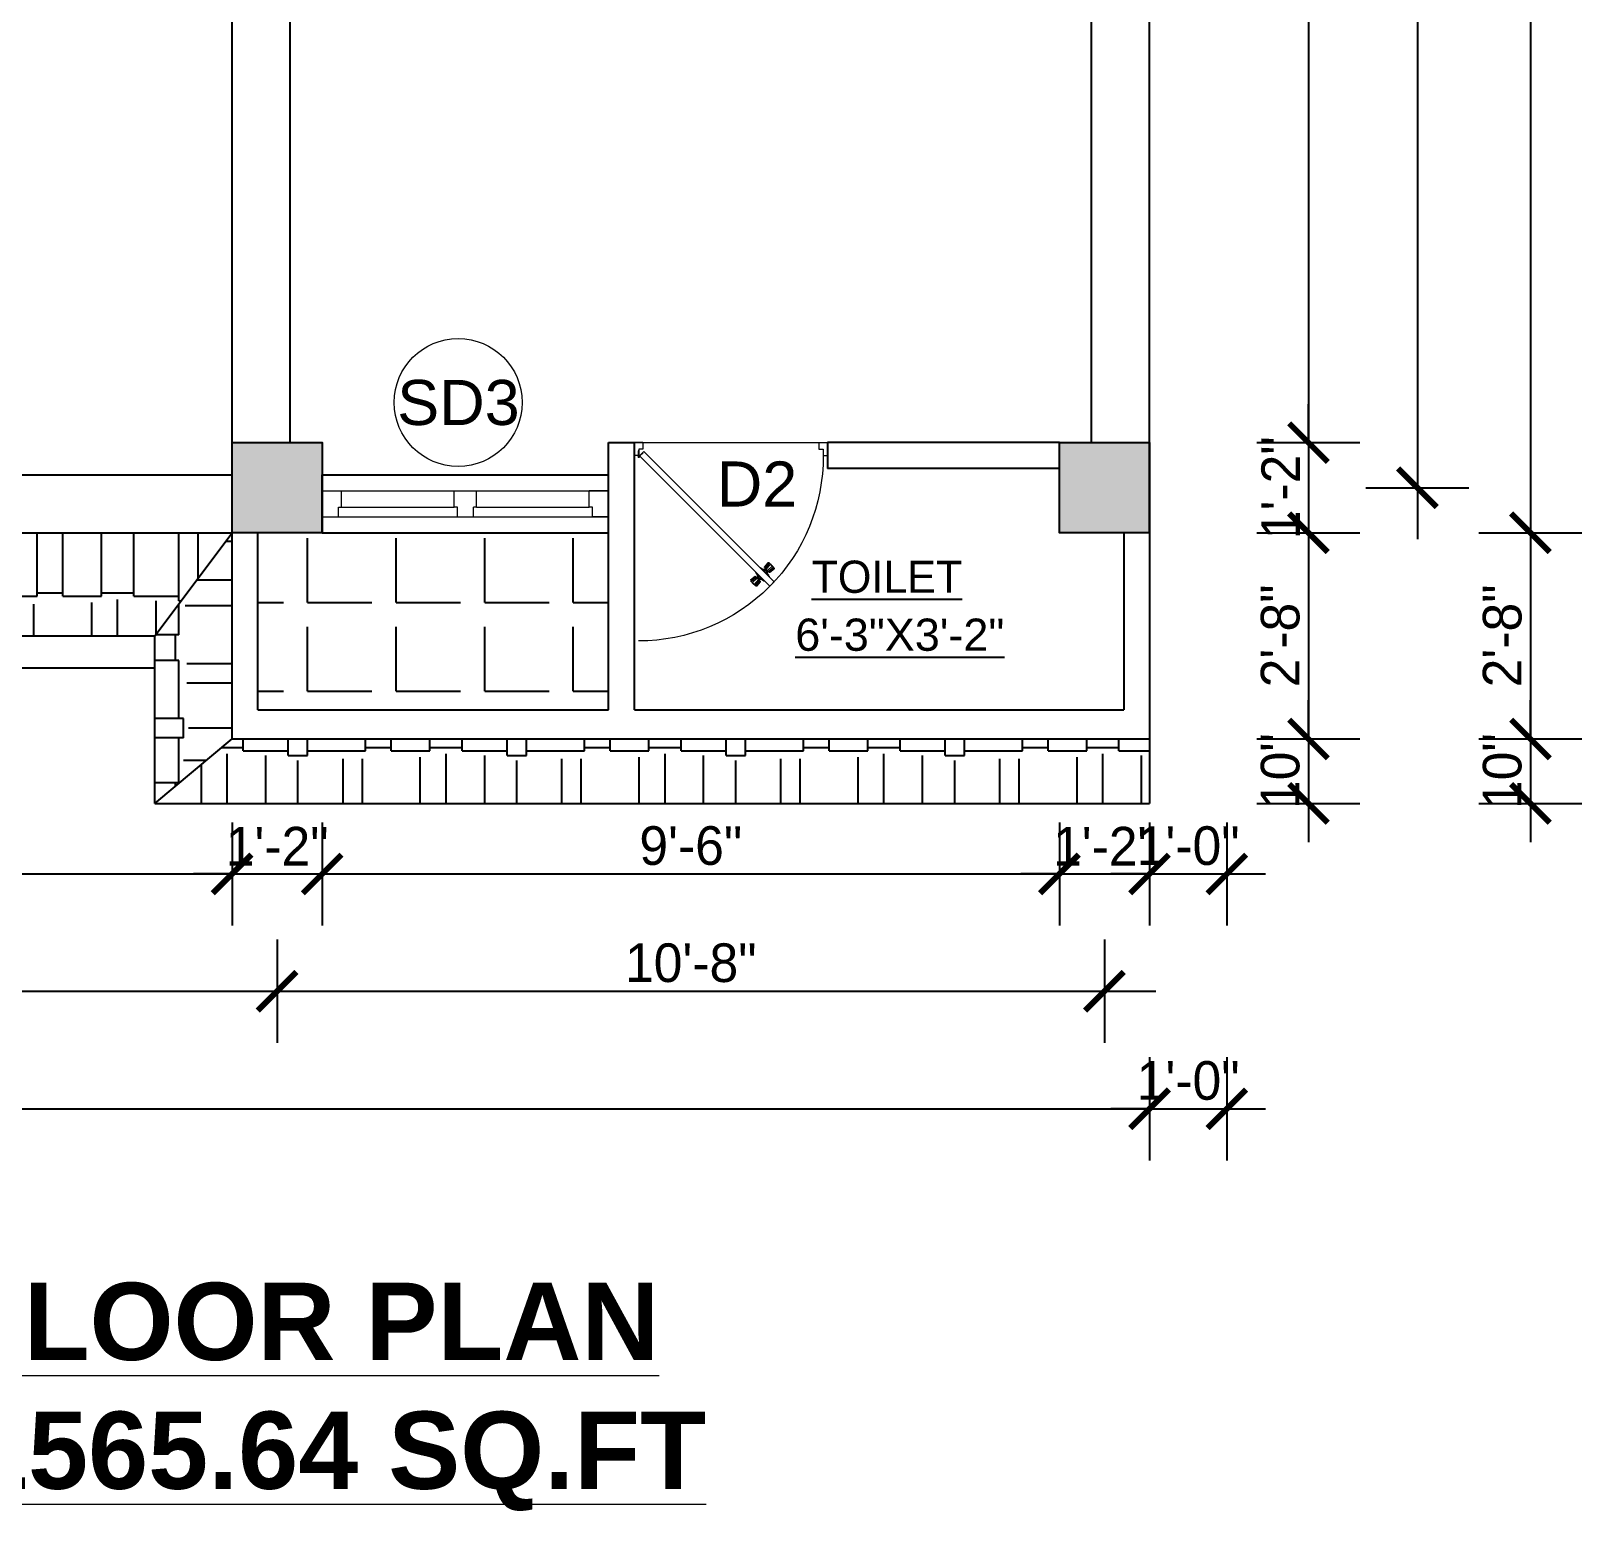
# Model space of a CAD drawing. Header units: inches. Extents: x 3672 to 10975, y -27382 to -746.
# Drawn here: x 8522.3 to 8763.1, y -24046 to -23816.2 of the extents above; entities that cross this region are included whole.
import ezdxf

# ---------------------------------------------------------------- set-up
doc = ezdxf.new("R2010")
doc.units = ezdxf.units.IN
doc.header["$LTSCALE"] = 17
doc.header["$MEASUREMENT"] = 0
for name, color, linetype, lineweight in [('25 BOT BAR', 12, 'Continuous', 25), ('DOOR & WIN', 1, 'Continuous', 25), ('OUTLINE', 1, 'Continuous', 25), ('PUERTAS', 7, 'Continuous', 9), ('TEXT', 231, 'Continuous', 20), ('WINDOW FRAME PLAN', 162, 'Continuous', 18)]:
    doc.layers.add(name, color=color, linetype=linetype, lineweight=lineweight)
doc.styles.add('ARCHITECTURE', font='stylu.ttf')
doc.styles.add('DIMTEXT', font='arial.ttf', dxfattribs={"height": 6})
doc.dimstyles.new('8 SCALE', dxfattribs={"dimscale": 0, "dimtxt": 6, "dimasz": 6, "dimexe": 8, "dimexo": 8, "dimgap": 1.25, "dimtad": 1, "dimdec": 0, "dimzin": 3, "dimdsep": 46, "dimlunit": 4, "dimtxsty": 'ARCHITECTURE', "dimblk": 'ARCHTICK', "dimcen": 8, "dimdle": 8, "dimclrd": 5, "dimclre": 5, "dimclrt": 7, "dimadec": 0, "dimazin": 0, "dimtfac": 0.75, "dimtdec": 0, "dimtix": 1, "dimtmove": 2, "dimatfit": 3, "dimldrblk": 'ARCHTICK', "dimfxl": 8, "dimfxlon": 1, "dimtolj": 1, "dimtzin": 0, "dimlwd": -1, "dimlwe": -1, "dimarcsym": 0})
pattern_1 = [(0, (-1774.765, -5039.995), (25.5, 12), [6, -5, 7, -3, 9, -4]), (0, (-1768.765, -5039.495), (25.5, 12), [5, -19, 4, -6]), (0, (-1756.765, -5040.745), (25.5, 12), [3, -31]), (90, (-1774.765, -5039.995), (-8.5, 12), [11.5, -36.5]), (90, (-1768.765, -5039.995), (-8.5, 12), [11.25, -36.75]), (90, (-1763.765, -5039.995), (-8.5, 12), [10.5, -37.5]), (90, (-1756.765, -5040.745), (-8.5, 12), [11.5, -36.5]), (90, (-1753.765, -5040.745), (-8.5, 12), [11.5, -36.5]), (90, (-1744.765, -5039.995), (-8.5, 12), [11, -37])]

# ---------------------------------------------------------------- blocks, each defined once
blk = doc.blocks.new('2ft6in')
at = {"layer": 'PUERTAS', "color": 2}
for p, q in [((0.84, 2.1), (21.02, 22.28)), ((18.33, 21.76), (18.31, 21.77)), ((21.71, 21.6), (21.02, 22.28)), ((21.71, 21.6), (1.47, 1.37)), ((21.18, 18.9), (21.2, 18.89)), ((0, 2), (0, 0)), ((0.6, 2), (0, 2)), ((1.33, 0), (0, 0)), ((0.6, 1.26), (0.6, 2.04)), ((0.67, 1.26), (0.6, 1.26)), ((0.67, 1.26), (0.67, 2.01)), ((0.67, 1), (0.67, 1.26)), ((1.33, 1), (0.67, 1)), ((1.31, 1.53), (0.79, 2.06)), ((1.36, 1.58), (0.81, 2.12)), ((1.36, 1.58), (1.31, 1.53)), ((1.47, 1.37), (1.31, 1.53)), ((1.33, 0), (1.33, 1)), ((28.67, 0), (28.67, 1)), ((28.67, 1), (29.33, 1)), ((28.67, 0), (30, 0)), ((29.33, 1), (29.33, 2)), ((29.33, 2), (30, 2)), ((30, 0), (30, 2))]:
    blk.add_line(p, q, dxfattribs=at)
at = {"layer": 'PUERTAS', "color": 1}
for p, q in [((18.06, 21.44), (18.48, 21.86)), ((18.08, 21.51), (18.45, 21.88)), ((18.82, 22.25), (18.45, 21.88)), ((18.9, 22.28), (18.48, 21.86)), ((18.84, 22.23), (18.82, 22.25)), ((19.54, 21.59), (18.99, 22.27)), ((18.74, 20.79), (18.06, 21.34)), ((18.11, 21.49), (18.08, 21.51)), ((18.83, 20.8), (19.18, 21.15)), ((18.84, 20.21), (19.1, 20.6)), ((18.85, 20.11), (18.84, 20.12)), ((18.92, 20.89), (18.93, 20.88)), ((19.02, 20.88), (19.24, 21.1)), ((19.12, 20.8), (19.03, 20.89)), ((19.1, 20.7), (19.11, 20.69)), ((19.1, 20.6), (19.1, 20.6)), ((19.11, 20.79), (19.33, 21.01)), ((19.54, 21.5), (19.18, 21.15)), ((19.45, 21.31), (19.24, 21.1)), ((19.55, 21.22), (19.33, 21.01)), ((19.45, 21.41), (19.45, 21.41)), ((19.54, 21.22), (19.45, 21.31)), ((19.53, 19.43), (19.54, 19.42)), ((19.64, 21.23), (19.64, 21.23)), ((19.64, 19.42), (20.02, 19.67)), ((19.74, 21.24), (19.73, 21.23)), ((20.12, 21.49), (19.74, 21.24)), ((20.02, 19.67), (20.03, 19.68)), ((20.12, 19.68), (20.12, 19.68)), ((20.21, 19.69), (20.43, 19.9)), ((20.22, 21.48), (20.22, 21.49)), ((20.22, 19.41), (20.57, 19.76)), ((20.22, 19.69), (20.31, 19.6)), ((20.22, 19.32), (20.76, 18.64)), ((20.31, 19.6), (20.52, 19.81)), ((20.31, 19.5), (20.31, 19.5)), ((20.65, 20.12), (20.43, 19.9)), ((20.74, 20.03), (20.52, 19.81)), ((20.93, 20.11), (20.57, 19.76)), ((20.64, 20.11), (20.73, 20.02)), ((20.66, 20.31), (20.65, 20.31)), ((20.65, 20.21), (20.65, 20.22)), ((20.91, 20.7), (20.66, 20.31)), ((20.84, 20.02), (20.83, 20.03)), ((20.91, 20.8), (20.91, 20.79)), ((21.02, 20.12), (21.7, 19.57)), ((21.7, 19.47), (21.28, 19.05)), ((21.67, 19.4), (21.31, 19.03)), ((21.65, 19.42), (21.67, 19.4)), ((20.86, 18.63), (21.28, 19.05)), ((20.91, 18.68), (20.94, 18.66)), ((20.94, 18.66), (21.31, 19.03))]:
    blk.add_line(p, q, dxfattribs=at)
at = {"layer": 'PUERTAS', "color": 8}
for p, q in [((18.44, 21.9), (18.31, 21.77)), ((19.07, 21.03), (18.34, 21.72)), ((18.44, 21.9), (18.56, 22.02)), ((18.58, 22.01), (18.56, 22.02)), ((19.3, 21.26), (18.61, 22)), ((19.42, 21.38), (18.75, 22.14)), ((19.51, 21.48), (18.88, 22.26)), ((19.55, 21.53), (18.93, 22.3)), ((18.81, 20.78), (18.04, 21.4)), ((18.86, 20.83), (18.08, 21.46)), ((18.95, 20.92), (18.2, 21.58)), ((18.91, 20.27), (19.19, 20.69)), ((19.13, 20.8), (19.03, 20.9)), ((19.15, 20.82), (19.05, 20.92)), ((19.09, 20.44), (19.25, 20.76)), ((19.19, 20.87), (19.1, 20.96)), ((19.25, 20.93), (19.16, 21.02)), ((19.28, 20.63), (19.32, 20.83)), ((19.4, 21.08), (19.31, 21.17)), ((19.47, 21.15), (19.38, 21.24)), ((19.43, 20.78), (19.4, 20.9)), ((19.51, 21.19), (19.42, 21.28)), ((19.55, 20.91), (19.43, 20.94)), ((19.53, 21.21), (19.44, 21.3)), ((19.7, 21.06), (19.51, 21.01)), ((19.89, 21.24), (19.58, 21.08)), ((20.07, 21.42), (19.64, 21.15)), ((19.69, 19.49), (20.12, 19.76)), ((19.87, 19.67), (20.18, 19.83)), ((20.06, 19.85), (20.25, 19.9)), ((20.21, 20), (20.33, 19.97)), ((20.21, 19.38), (20.83, 18.61)), ((20.23, 19.7), (20.32, 19.61)), ((20.25, 19.72), (20.34, 19.63)), ((20.25, 19.43), (20.88, 18.65)), ((20.29, 19.76), (20.38, 19.67)), ((20.33, 20.13), (20.36, 20.01)), ((20.34, 19.53), (21, 18.77)), ((20.36, 19.83), (20.45, 19.74)), ((20.48, 20.28), (20.44, 20.08)), ((20.46, 19.64), (21.14, 18.91)), ((20.5, 19.98), (20.6, 19.89)), ((20.67, 20.47), (20.51, 20.15)), ((20.85, 20.64), (20.57, 20.22)), ((20.57, 20.04), (20.66, 19.95)), ((20.61, 20.09), (20.7, 19.99)), ((20.63, 20.11), (20.72, 20.01)), ((20.69, 19.87), (21.42, 19.19)), ((20.81, 19.99), (21.56, 19.33)), ((20.9, 20.08), (21.68, 19.45)), ((20.95, 20.13), (21.72, 19.51)), ((21.32, 19.01), (21.2, 18.89)), ((21.32, 19.01), (21.44, 19.14)), ((21.43, 19.15), (21.44, 19.14)), ((0, 0), (30, 0))]:
    blk.add_line(p, q, dxfattribs=at)
at = {"layer": 'PUERTAS', "color": 2}
for radius in [0.129, 0.0627]:
    blk.add_circle((0.68, 2.14), radius, dxfattribs=at)
at = {"layer": 'PUERTAS', "color": 8}
blk.add_arc((0.68, 2.14), 28.65, 359.7285, 90.0333, dxfattribs=at)
at = {"layer": 'PUERTAS', "color": 1}
for centre, start, end in [((18.94, 22.23), 38.9236, 135), ((18.78, 20.84), 231.0764, 315), ((18.89, 20.16), 135, 225), ((18.97, 20.93), 225, 315), ((19.16, 20.74), 135, 219.7428), ((19.06, 20.65), 315, 39.7428), ((19.4, 21.36), 315, 45), ((19.49, 21.55), 315, 38.9236), ((19.59, 19.47), 225, 315), ((19.6, 21.18), 50.2572, 135), ((19.68, 21.28), 230.2572, 315), ((20.07, 19.63), 50.2572, 135), ((20.17, 21.44), 45, 135), ((20.16, 19.73), 230.2572, 315), ((20.27, 19.36), 135, 218.9236), ((20.35, 19.55), 135, 225), ((20.7, 20.26), 135, 219.7428), ((20.6, 20.17), 315, 39.7428), ((20.78, 19.98), 45, 135), ((20.87, 20.75), 315, 45), ((20.98, 20.07), 51.0764, 135), ((21.65, 19.52), 315, 51.0764), ((20.82, 18.68), 218.9236, 315)]:
    blk.add_arc(centre, 0.0667, start, end, dxfattribs=at)
blk = doc.blocks.new('*U2800')
at = {"color": 3}
blk.add_blockref('2ft6in', (0, 0), dxfattribs=at)
blk = doc.blocks.new('_ArchTick')
at = {"color": 0, "linetype": 'ByBlock', "const_width": 0.15}
blk.add_lwpolyline([(-0.5, -0.5), (0.5, 0.5)], dxfattribs=at)
blk = doc.blocks.new('*D3174')
at = {"layer": '25 BOT BAR', "color": 5, "transparency": 16777216}
for p, q in [((8399.52, -23939.11), (8399.52, -23955.11)), ((8553.52, -23939.11), (8553.52, -23955.11)), ((8391.52, -23947.11), (8561.52, -23947.11))]:
    blk.add_line(p, q, dxfattribs=at)
at = {"layer": 'Defpoints', "color": 0, "transparency": 16777216}
for p in [(8399.52, -23894.15), (8553.52, -23894.15), (8553.52, -23947.11)]:
    blk.add_point(p, dxfattribs=at)
at = {"layer": '25 BOT BAR', "color": 5, "transparency": 16777216, "xscale": 6, "yscale": 6, "zscale": 6, "rotation": 180}
blk.add_blockref('_ArchTick', (8399.52, -23947.11), dxfattribs=at)
at = {"layer": '25 BOT BAR', "color": 5, "transparency": 16777216, "xscale": 6, "yscale": 6, "zscale": 6}
blk.add_blockref('_ArchTick', (8553.52, -23947.11), dxfattribs=at)
at = {"layer": '25 BOT BAR', "color": 7, "transparency": 16777216, "insert": (8476.52, -23942.75), "char_height": 6, "attachment_point": 5, "style": 'ARCHITECTURE'}
blk.add_mtext('\\A1;12\'-10"', dxfattribs=at)
blk = doc.blocks.new('*D3175')
at = {"layer": '25 BOT BAR', "color": 5, "transparency": 16777216}
for p, q in [((8553.52, -23939.11), (8553.52, -23955.11)), ((8567.52, -23939.11), (8567.52, -23955.11)), ((8553.52, -23947.11), (8547.52, -23947.11)), ((8553.52, -23947.11), (8567.52, -23947.11)), ((8567.52, -23947.11), (8573.52, -23947.11))]:
    blk.add_line(p, q, dxfattribs=at)
at = {"layer": 'Defpoints', "color": 0, "transparency": 16777216}
for p in [(8553.52, -23894.15), (8567.52, -23894.15), (8567.52, -23947.11)]:
    blk.add_point(p, dxfattribs=at)
at = {"layer": '25 BOT BAR', "color": 5, "transparency": 16777216, "xscale": 6, "yscale": 6, "zscale": 6}
blk.add_blockref('_ArchTick', (8553.52, -23947.11), dxfattribs=at)
at = {"layer": '25 BOT BAR', "color": 5, "transparency": 16777216, "xscale": 6, "yscale": 6, "zscale": 6, "rotation": 180}
blk.add_blockref('_ArchTick', (8567.52, -23947.11), dxfattribs=at)
at = {"layer": '25 BOT BAR', "color": 7, "transparency": 16777216, "insert": (8560.52, -23942.8), "char_height": 6, "attachment_point": 5, "style": 'ARCHITECTURE'}
blk.add_mtext('\\A1;1\'-2"', dxfattribs=at)
blk = doc.blocks.new('*D3176')
at = {"layer": '25 BOT BAR', "color": 5, "transparency": 16777216}
for p, q in [((8567.52, -23939.11), (8567.52, -23955.11)), ((8681.99, -23939.11), (8681.99, -23955.11)), ((8559.52, -23947.11), (8689.99, -23947.11))]:
    blk.add_line(p, q, dxfattribs=at)
at = {"layer": 'Defpoints', "color": 0, "transparency": 16777216}
for p in [(8567.52, -23894.15), (8681.99, -23894.15), (8681.99, -23947.11)]:
    blk.add_point(p, dxfattribs=at)
at = {"layer": '25 BOT BAR', "color": 5, "transparency": 16777216, "xscale": 6, "yscale": 6, "zscale": 6, "rotation": 180}
blk.add_blockref('_ArchTick', (8567.52, -23947.11), dxfattribs=at)
at = {"layer": '25 BOT BAR', "color": 5, "transparency": 16777216, "xscale": 6, "yscale": 6, "zscale": 6}
blk.add_blockref('_ArchTick', (8681.99, -23947.11), dxfattribs=at)
at = {"layer": '25 BOT BAR', "color": 7, "transparency": 16777216, "insert": (8624.75, -23942.74), "char_height": 6, "attachment_point": 5, "style": 'ARCHITECTURE'}
blk.add_mtext('\\A1;9\'-6"', dxfattribs=at)
blk = doc.blocks.new('*D3177')
at = {"layer": '25 BOT BAR', "color": 5, "transparency": 16777216}
for p, q in [((8681.99, -23939.11), (8681.99, -23955.11)), ((8695.99, -23939.11), (8695.99, -23955.11)), ((8681.99, -23947.11), (8675.99, -23947.11)), ((8681.99, -23947.11), (8695.99, -23947.11)), ((8695.99, -23947.11), (8701.99, -23947.11))]:
    blk.add_line(p, q, dxfattribs=at)
at = {"layer": 'Defpoints', "color": 0, "transparency": 16777216}
for p in [(8681.99, -23894.15), (8695.99, -23894.15), (8695.99, -23947.11)]:
    blk.add_point(p, dxfattribs=at)
at = {"layer": '25 BOT BAR', "color": 5, "transparency": 16777216, "xscale": 6, "yscale": 6, "zscale": 6}
blk.add_blockref('_ArchTick', (8681.99, -23947.11), dxfattribs=at)
at = {"layer": '25 BOT BAR', "color": 5, "transparency": 16777216, "xscale": 6, "yscale": 6, "zscale": 6, "rotation": 180}
blk.add_blockref('_ArchTick', (8695.99, -23947.11), dxfattribs=at)
at = {"layer": '25 BOT BAR', "color": 7, "transparency": 16777216, "insert": (8688.99, -23942.8), "char_height": 6, "attachment_point": 5, "style": 'ARCHITECTURE'}
blk.add_mtext('\\A1;1\'-2"', dxfattribs=at)
blk = doc.blocks.new('*D3179')
at = {"layer": '25 BOT BAR', "color": 5, "transparency": 16777216}
for p, q in [((8392.52, -23957.31), (8392.52, -23973.31)), ((8560.52, -23957.31), (8560.52, -23973.31)), ((8384.52, -23965.31), (8568.52, -23965.31))]:
    blk.add_line(p, q, dxfattribs=at)
at = {"layer": 'Defpoints', "color": 0, "transparency": 16777216}
for p in [(8392.52, -23887.15), (8560.52, -23887.15), (8560.52, -23965.31)]:
    blk.add_point(p, dxfattribs=at)
at = {"layer": '25 BOT BAR', "color": 5, "transparency": 16777216, "xscale": 6, "yscale": 6, "zscale": 6, "rotation": 180}
blk.add_blockref('_ArchTick', (8392.52, -23965.31), dxfattribs=at)
at = {"layer": '25 BOT BAR', "color": 5, "transparency": 16777216, "xscale": 6, "yscale": 6, "zscale": 6}
blk.add_blockref('_ArchTick', (8560.52, -23965.31), dxfattribs=at)
at = {"layer": '25 BOT BAR', "color": 7, "transparency": 16777216, "insert": (8476.52, -23960.9), "char_height": 6, "attachment_point": 5, "style": 'ARCHITECTURE'}
blk.add_mtext('\\A1;14\'-0"', dxfattribs=at)
blk = doc.blocks.new('*D3180')
at = {"layer": '25 BOT BAR', "color": 5, "transparency": 16777216}
for p, q in [((8560.52, -23957.31), (8560.52, -23973.31)), ((8688.99, -23957.31), (8688.99, -23973.31)), ((8552.52, -23965.31), (8696.99, -23965.31))]:
    blk.add_line(p, q, dxfattribs=at)
at = {"layer": 'Defpoints', "color": 0, "transparency": 16777216}
for p in [(8560.52, -23887.15), (8688.99, -23887.15), (8688.99, -23965.31)]:
    blk.add_point(p, dxfattribs=at)
at = {"layer": '25 BOT BAR', "color": 5, "transparency": 16777216, "xscale": 6, "yscale": 6, "zscale": 6, "rotation": 180}
blk.add_blockref('_ArchTick', (8560.52, -23965.31), dxfattribs=at)
at = {"layer": '25 BOT BAR', "color": 5, "transparency": 16777216, "xscale": 6, "yscale": 6, "zscale": 6}
blk.add_blockref('_ArchTick', (8688.99, -23965.31), dxfattribs=at)
at = {"layer": '25 BOT BAR', "color": 7, "transparency": 16777216, "insert": (8624.75, -23960.93), "char_height": 6, "attachment_point": 5, "style": 'ARCHITECTURE'}
blk.add_mtext('\\A1;10\'-8"', dxfattribs=at)
blk = doc.blocks.new('*D3181')
at = {"layer": '25 BOT BAR', "color": 5, "transparency": 16777216}
for p, q in [((8235.52, -23975.57), (8235.52, -23991.57)), ((8695.99, -23975.57), (8695.99, -23991.57)), ((8227.52, -23983.57), (8703.99, -23983.57))]:
    blk.add_line(p, q, dxfattribs=at)
at = {"layer": 'Defpoints', "color": 0, "transparency": 16777216}
for p in [(8235.52, -23894.15), (8695.99, -23894.15), (8695.99, -23983.57)]:
    blk.add_point(p, dxfattribs=at)
at = {"layer": '25 BOT BAR', "color": 5, "transparency": 16777216, "xscale": 6, "yscale": 6, "zscale": 6, "rotation": 180}
blk.add_blockref('_ArchTick', (8235.52, -23983.57), dxfattribs=at)
at = {"layer": '25 BOT BAR', "color": 5, "transparency": 16777216, "xscale": 6, "yscale": 6, "zscale": 6}
blk.add_blockref('_ArchTick', (8695.99, -23983.57), dxfattribs=at)
at = {"layer": '25 BOT BAR', "color": 7, "transparency": 16777216, "insert": (8465.75, -23979.18), "char_height": 6, "attachment_point": 5, "style": 'ARCHITECTURE'}
blk.add_mtext('\\A1;38\'-4"', dxfattribs=at)
blk = doc.blocks.new('*D3198')
at = {"layer": '25 BOT BAR', "color": 5, "transparency": 16777216}
for p, q in [((8720.67, -23721.64), (8720.67, -23888.15)), ((8712.67, -23729.64), (8728.67, -23729.64)), ((8712.67, -23880.15), (8728.67, -23880.15))]:
    blk.add_line(p, q, dxfattribs=at)
at = {"layer": 'Defpoints', "color": 0, "transparency": 16777216}
for p in [(8695.99, -23729.64), (8695.99, -23880.15), (8720.67, -23880.15)]:
    blk.add_point(p, dxfattribs=at)
at = {"layer": '25 BOT BAR', "color": 5, "transparency": 16777216, "xscale": 6, "yscale": 6, "zscale": 6}
for p, rotation in [((8720.67, -23729.64), 90), ((8720.67, -23880.15), 270)]:
    blk.add_blockref('_ArchTick', p, dxfattribs=dict(at, rotation=rotation))
at = {"layer": '25 BOT BAR', "color": 7, "transparency": 16777216, "insert": (8716.2, -23804.9), "char_height": 6, "attachment_point": 5, "rotation": 90, "style": 'ARCHITECTURE'}
blk.add_mtext('\\A1;12\'-7"', dxfattribs=at)
blk = doc.blocks.new('*D3199')
at = {"layer": '25 BOT BAR', "color": 5, "transparency": 16777216}
for p, q in [((8720.67, -23880.15), (8720.67, -23874.15)), ((8712.67, -23880.15), (8728.67, -23880.15)), ((8720.67, -23880.15), (8720.67, -23894.15)), ((8712.67, -23894.15), (8728.67, -23894.15)), ((8720.67, -23894.15), (8720.67, -23900.15))]:
    blk.add_line(p, q, dxfattribs=at)
at = {"layer": 'Defpoints', "color": 0, "transparency": 16777216}
for p in [(8695.99, -23880.15), (8695.99, -23894.15), (8720.67, -23894.15)]:
    blk.add_point(p, dxfattribs=at)
at = {"layer": '25 BOT BAR', "color": 5, "transparency": 16777216, "xscale": 6, "yscale": 6, "zscale": 6}
for p, rotation in [((8720.67, -23880.15), 270), ((8720.67, -23894.15), 90)]:
    blk.add_blockref('_ArchTick', p, dxfattribs=dict(at, rotation=rotation))
at = {"layer": '25 BOT BAR', "color": 7, "transparency": 16777216, "insert": (8716.36, -23887.15), "char_height": 6, "attachment_point": 5, "rotation": 90, "style": 'ARCHITECTURE'}
blk.add_mtext('\\A1;1\'-2"', dxfattribs=at)
blk = doc.blocks.new('*D3200')
at = {"layer": '25 BOT BAR', "color": 5, "transparency": 16777216}
for p, q in [((8720.67, -23886.15), (8720.67, -23934.15)), ((8712.67, -23894.15), (8728.67, -23894.15)), ((8712.67, -23926.15), (8728.67, -23926.15))]:
    blk.add_line(p, q, dxfattribs=at)
at = {"layer": 'Defpoints', "color": 0, "transparency": 16777216}
for p in [(8695.99, -23894.15), (8695.99, -23926.15), (8720.67, -23926.15)]:
    blk.add_point(p, dxfattribs=at)
at = {"layer": '25 BOT BAR', "color": 5, "transparency": 16777216, "xscale": 6, "yscale": 6, "zscale": 6}
for p, rotation in [((8720.67, -23894.15), 90), ((8720.67, -23926.15), 270)]:
    blk.add_blockref('_ArchTick', p, dxfattribs=dict(at, rotation=rotation))
at = {"layer": '25 BOT BAR', "color": 7, "transparency": 16777216, "insert": (8716.31, -23910.15), "char_height": 6, "attachment_point": 5, "rotation": 90, "style": 'ARCHITECTURE'}
blk.add_mtext('\\A1;2\'-8"', dxfattribs=at)
blk = doc.blocks.new('*D3203')
at = {"layer": '25 BOT BAR', "color": 5, "transparency": 16777216}
for p, q in [((8737.59, -23714.64), (8737.59, -23895.15)), ((8729.59, -23722.64), (8745.59, -23722.64)), ((8729.59, -23887.15), (8745.59, -23887.15))]:
    blk.add_line(p, q, dxfattribs=at)
at = {"layer": 'Defpoints', "color": 0, "transparency": 16777216}
for p in [(8688.99, -23722.64), (8688.99, -23887.15), (8737.59, -23887.15)]:
    blk.add_point(p, dxfattribs=at)
at = {"layer": '25 BOT BAR', "color": 5, "transparency": 16777216, "xscale": 6, "yscale": 6, "zscale": 6}
for p, rotation in [((8737.59, -23722.64), 90), ((8737.59, -23887.15), 270)]:
    blk.add_blockref('_ArchTick', p, dxfattribs=dict(at, rotation=rotation))
at = {"layer": '25 BOT BAR', "color": 7, "transparency": 16777216, "insert": (8733.23, -23804.9), "char_height": 6, "attachment_point": 5, "rotation": 90, "style": 'ARCHITECTURE'}
blk.add_mtext('\\A1;13\'-9"', dxfattribs=at)
blk = doc.blocks.new('*D3204')
at = {"layer": '25 BOT BAR', "color": 5, "transparency": 16777216}
for p, q in [((8755.14, -23426.15), (8755.14, -23902.15)), ((8747.14, -23434.15), (8763.14, -23434.15)), ((8747.14, -23894.15), (8763.14, -23894.15))]:
    blk.add_line(p, q, dxfattribs=at)
at = {"layer": 'Defpoints', "color": 0, "transparency": 16777216}
for p in [(8695.99, -23434.15), (8695.99, -23894.15), (8755.14, -23894.15)]:
    blk.add_point(p, dxfattribs=at)
at = {"layer": '25 BOT BAR', "color": 5, "transparency": 16777216, "xscale": 6, "yscale": 6, "zscale": 6}
for p, rotation in [((8755.14, -23434.15), 90), ((8755.14, -23894.15), 270)]:
    blk.add_blockref('_ArchTick', p, dxfattribs=dict(at, rotation=rotation))
at = {"layer": '25 BOT BAR', "color": 7, "transparency": 16777216, "insert": (8750.76, -23664.15), "char_height": 6, "attachment_point": 5, "rotation": 90, "style": 'ARCHITECTURE'}
blk.add_mtext('\\A1;38\'-4"', dxfattribs=at)
blk = doc.blocks.new('*D3205')
at = {"layer": '25 BOT BAR', "color": 5, "transparency": 16777216}
for p, q in [((8755.14, -23886.15), (8755.14, -23934.15)), ((8747.14, -23894.15), (8763.14, -23894.15)), ((8747.14, -23926.15), (8763.14, -23926.15))]:
    blk.add_line(p, q, dxfattribs=at)
at = {"layer": 'Defpoints', "color": 0, "transparency": 16777216}
for p in [(8695.99, -23894.15), (8695.99, -23926.15), (8755.14, -23926.15)]:
    blk.add_point(p, dxfattribs=at)
at = {"layer": '25 BOT BAR', "color": 5, "transparency": 16777216, "xscale": 6, "yscale": 6, "zscale": 6}
for p, rotation in [((8755.14, -23894.15), 90), ((8755.14, -23926.15), 270)]:
    blk.add_blockref('_ArchTick', p, dxfattribs=dict(at, rotation=rotation))
at = {"layer": '25 BOT BAR', "color": 7, "transparency": 16777216, "insert": (8750.79, -23910.15), "char_height": 6, "attachment_point": 5, "rotation": 90, "style": 'ARCHITECTURE'}
blk.add_mtext('\\A1;2\'-8"', dxfattribs=at)
blk = doc.blocks.new('*D3210')
at = {"layer": '25 BOT BAR', "color": 5, "transparency": 16777216}
for p, q in [((8720.67, -23926.15), (8720.67, -23920.15)), ((8712.67, -23926.15), (8728.67, -23926.15)), ((8720.67, -23926.15), (8720.67, -23936.15)), ((8712.67, -23936.15), (8728.67, -23936.15)), ((8720.67, -23936.15), (8720.67, -23942.15))]:
    blk.add_line(p, q, dxfattribs=at)
at = {"layer": 'Defpoints', "color": 0, "transparency": 16777216}
for p in [(8695.99, -23926.15), (8695.99, -23936.15), (8720.67, -23936.15)]:
    blk.add_point(p, dxfattribs=at)
at = {"layer": '25 BOT BAR', "color": 5, "transparency": 16777216, "xscale": 6, "yscale": 6, "zscale": 6}
for p, rotation in [((8720.67, -23926.15), 270), ((8720.67, -23936.15), 90)]:
    blk.add_blockref('_ArchTick', p, dxfattribs=dict(at, rotation=rotation))
at = {"layer": '25 BOT BAR', "color": 7, "transparency": 16777216, "insert": (8716.31, -23931.15), "char_height": 6, "attachment_point": 5, "rotation": 90, "style": 'ARCHITECTURE'}
blk.add_mtext('\\A1;10"', dxfattribs=at)
blk = doc.blocks.new('*D3211')
at = {"layer": '25 BOT BAR', "color": 5, "transparency": 16777216}
for p, q in [((8755.14, -23926.15), (8755.14, -23920.15)), ((8747.14, -23926.15), (8763.14, -23926.15)), ((8755.14, -23926.15), (8755.14, -23936.15)), ((8747.14, -23936.15), (8763.14, -23936.15)), ((8755.14, -23936.15), (8755.14, -23942.15))]:
    blk.add_line(p, q, dxfattribs=at)
at = {"layer": 'Defpoints', "color": 0, "transparency": 16777216}
for p in [(8695.99, -23926.15), (8695.99, -23936.15), (8755.14, -23936.15)]:
    blk.add_point(p, dxfattribs=at)
at = {"layer": '25 BOT BAR', "color": 5, "transparency": 16777216, "xscale": 6, "yscale": 6, "zscale": 6}
for p, rotation in [((8755.14, -23926.15), 270), ((8755.14, -23936.15), 90)]:
    blk.add_blockref('_ArchTick', p, dxfattribs=dict(at, rotation=rotation))
at = {"layer": '25 BOT BAR', "color": 7, "transparency": 16777216, "insert": (8750.79, -23931.15), "char_height": 6, "attachment_point": 5, "rotation": 90, "style": 'ARCHITECTURE'}
blk.add_mtext('\\A1;10"', dxfattribs=at)
blk = doc.blocks.new('*D3212')
at = {"layer": '25 BOT BAR', "color": 5, "transparency": 16777216}
for p, q in [((8695.99, -23939.11), (8695.99, -23955.11)), ((8707.99, -23939.11), (8707.99, -23955.11)), ((8695.99, -23947.11), (8689.99, -23947.11)), ((8695.99, -23947.11), (8707.99, -23947.11)), ((8707.99, -23947.11), (8713.99, -23947.11))]:
    blk.add_line(p, q, dxfattribs=at)
at = {"layer": 'Defpoints', "color": 0, "transparency": 16777216}
for p in [(8707.99, -23811.64), (8695.99, -23894.15), (8707.99, -23947.11)]:
    blk.add_point(p, dxfattribs=at)
at = {"layer": '25 BOT BAR', "color": 5, "transparency": 16777216, "xscale": 6, "yscale": 6, "zscale": 6}
blk.add_blockref('_ArchTick', (8695.99, -23947.11), dxfattribs=at)
at = {"layer": '25 BOT BAR', "color": 5, "transparency": 16777216, "xscale": 6, "yscale": 6, "zscale": 6, "rotation": 180}
blk.add_blockref('_ArchTick', (8707.99, -23947.11), dxfattribs=at)
at = {"layer": '25 BOT BAR', "color": 7, "transparency": 16777216, "insert": (8701.99, -23942.75), "char_height": 6, "attachment_point": 5, "style": 'ARCHITECTURE'}
blk.add_mtext('\\A1;1\'-0"', dxfattribs=at)
blk = doc.blocks.new('*D3213')
at = {"layer": '25 BOT BAR', "color": 5, "transparency": 16777216}
for p, q in [((8695.99, -23975.57), (8695.99, -23991.57)), ((8707.99, -23975.57), (8707.99, -23991.57)), ((8695.99, -23983.57), (8689.99, -23983.57)), ((8695.99, -23983.57), (8707.99, -23983.57)), ((8707.99, -23983.57), (8713.99, -23983.57))]:
    blk.add_line(p, q, dxfattribs=at)
at = {"layer": 'Defpoints', "color": 0, "transparency": 16777216}
for p in [(8707.99, -23811.64), (8695.99, -23894.15), (8707.99, -23983.57)]:
    blk.add_point(p, dxfattribs=at)
at = {"layer": '25 BOT BAR', "color": 5, "transparency": 16777216, "xscale": 6, "yscale": 6, "zscale": 6}
blk.add_blockref('_ArchTick', (8695.99, -23983.57), dxfattribs=at)
at = {"layer": '25 BOT BAR', "color": 5, "transparency": 16777216, "xscale": 6, "yscale": 6, "zscale": 6, "rotation": 180}
blk.add_blockref('_ArchTick', (8707.99, -23983.57), dxfattribs=at)
at = {"layer": '25 BOT BAR', "color": 7, "transparency": 16777216, "insert": (8701.99, -23979.21), "char_height": 6, "attachment_point": 5, "style": 'ARCHITECTURE'}
blk.add_mtext('\\A1;1\'-0"', dxfattribs=at)
blk = doc.blocks.new('*D3215')
at = {"layer": '25 BOT BAR', "color": 5, "transparency": 16777216}
for p, q in [((8180.21, -23902.15), (8180.21, -23944.15)), ((8188.21, -23910.15), (8172.21, -23910.15)), ((8188.21, -23936.15), (8172.21, -23936.15))]:
    blk.add_line(p, q, dxfattribs=at)
at = {"layer": 'Defpoints', "color": 0, "transparency": 16777216}
for p in [(8219.52, -23910.15), (8180.21, -23936.15), (8541.52, -23936.15)]:
    blk.add_point(p, dxfattribs=at)
at = {"layer": '25 BOT BAR', "color": 5, "transparency": 16777216, "xscale": 6, "yscale": 6, "zscale": 6}
for p, rotation in [((8180.21, -23910.15), 90), ((8180.21, -23936.15), 270)]:
    blk.add_blockref('_ArchTick', p, dxfattribs=dict(at, rotation=rotation))
at = {"layer": '25 BOT BAR', "color": 7, "transparency": 16777216, "insert": (8175.9, -23923.15), "char_height": 6, "attachment_point": 5, "rotation": 90, "style": 'ARCHITECTURE'}
blk.add_mtext('\\A1;2\'-2"', dxfattribs=at)
blk = doc.blocks.new('*D3216')
at = {"layer": '25 BOT BAR', "color": 5, "transparency": 16777216}
for p, q in [((8144.58, -23886.15), (8144.58, -23944.15)), ((8152.58, -23894.15), (8136.58, -23894.15)), ((8152.58, -23936.15), (8136.58, -23936.15))]:
    blk.add_line(p, q, dxfattribs=at)
at = {"layer": 'Defpoints', "color": 0, "transparency": 16777216}
for p in [(8235.52, -23894.15), (8144.58, -23936.15), (8541.52, -23936.15)]:
    blk.add_point(p, dxfattribs=at)
at = {"layer": '25 BOT BAR', "color": 5, "transparency": 16777216, "xscale": 6, "yscale": 6, "zscale": 6}
for p, rotation in [((8144.58, -23894.15), 90), ((8144.58, -23936.15), 270)]:
    blk.add_blockref('_ArchTick', p, dxfattribs=dict(at, rotation=rotation))
at = {"layer": '25 BOT BAR', "color": 7, "transparency": 16777216, "insert": (8140.22, -23915.15), "char_height": 6, "attachment_point": 5, "rotation": 90, "style": 'ARCHITECTURE'}
blk.add_mtext('\\A1;3\'-6"', dxfattribs=at)

msp = doc.modelspace()

# ---------------------------------------------------------------- hatches: boundary and pattern name
at = {"layer": 'DOOR & WIN'}
h = msp.add_hatch(color=256, dxfattribs=at)
h.dxf.hatch_style = 1
h.paths.add_polyline_path([(8567.52, -23880.15), (8553.52, -23880.15), (8553.52, -23894.15), (8567.52, -23894.15)])
h = msp.add_hatch(color=256, dxfattribs=at)
h.dxf.hatch_style = 1
h.paths.add_polyline_path([(8695.99, -23880.15), (8681.99, -23880.15), (8681.99, -23894.15), (8695.99, -23894.15)])
at = {"layer": 'OUTLINE'}
h = msp.add_hatch(dxfattribs=at)
h.set_pattern_fill('AR-RSHKE', color=8)
h.set_pattern_definition(pattern_1)
h.paths.add_polyline_path([(8541.52, -23910.15), (8553.52, -23894.15), (8399.52, -23894.15), (8385.52, -23894.15), (8371.08, -23894.15), (8371.08, -23910.15)])
h = msp.add_hatch(dxfattribs=at)
h.set_pattern_fill('AR-RSHKE', color=8, angle=90)
h.set_pattern_definition([(90, (-1774.765, -5039.995), (-12, 25.5), [6, -5, 7, -3, 9, -4]), (90, (-1775.265, -5033.995), (-12, 25.5), [5, -19, 4, -6]), (90, (-1774.015, -5021.995), (-12, 25.5), [3, -31]), (180, (-1774.765, -5039.995), (-12, -8.5), [11.5, -36.5]), (180, (-1774.765, -5033.995), (-12, -8.5), [11.25, -36.75]), (180, (-1774.765, -5028.995), (-12, -8.5), [10.5, -37.5]), (180, (-1774.015, -5021.995), (-12, -8.5), [11.5, -36.5]), (180, (-1774.015, -5018.995), (-12, -8.5), [11.5, -36.5]), (180, (-1774.765, -5009.995), (-12, -8.5), [11, -37])])
h.paths.add_polyline_path([(8541.52, -23936.15), (8553.52, -23926.15), (8553.52, -23894.15), (8541.52, -23910.15)])
h = msp.add_hatch(dxfattribs=at)
h.set_pattern_fill('ANGLE', color=8, scale=50)
h.set_pattern_definition([(0, (-1774.765, -5039.995), (0, 13.75), [10, -3.75]), (90, (-1774.765, -5039.995), (-13.75, 8e-16), [10, -3.75])])
h.paths.add_polyline_path([(8567.52, -23894.15), (8557.52, -23894.15), (8557.52, -23921.65), (8611.99, -23921.65), (8611.99, -23894.15)])
h = msp.add_hatch(dxfattribs=at)
h.set_pattern_fill('AR-RSHKE', color=8)
h.set_pattern_definition(pattern_1)
h.paths.add_polyline_path([(8695.99, -23936.15), (8695.99, -23926.15), (8553.52, -23926.15), (8541.52, -23936.15)])

# ---------------------------------------------------------------- linework, layer by layer
at = {"layer": '25 BOT BAR'}
for p, q in [((8611.99, -23885.15), (8611.99, -23880.15)), ((8611.99, -23880.15), (8615.99, -23880.15)), ((8615.99, -23921.65), (8615.99, -23880.15)), ((8681.99, -23880.15), (8645.99, -23880.15)), ((8645.99, -23880.15), (8645.99, -23884.15)), ((8681.99, -23884.15), (8645.99, -23884.15)), ((8567.52, -23885.15), (8611.99, -23885.15)), ((8567.52, -23894.15), (8567.52, -23885.15)), ((8611.99, -23894.15), (8611.99, -23885.15)), ((8541.52, -23910.15), (8553.52, -23894.15)), ((8553.52, -23926.15), (8553.52, -23894.15)), ((8557.52, -23921.65), (8557.52, -23894.15)), ((8567.52, -23894.15), (8611.99, -23894.15)), ((8611.99, -23921.65), (8611.99, -23894.15)), ((8691.99, -23894.15), (8691.99, -23921.65)), ((8695.99, -23894.15), (8695.99, -23936.15)), ((8541.52, -23936.15), (8541.52, -23910.15)), ((8541.52, -23915.15), (8494.99, -23915.15)), ((8541.52, -23936.15), (8553.52, -23926.15))]:
    msp.add_line(p, q, dxfattribs=at)
at = {"layer": 'DOOR & WIN'}
for p, q in [((8695.99, -23894.15), (8695.99, -23601.15)), ((8686.99, -23880.15), (8686.99, -23729.64)), ((8562.52, -23880.15), (8562.52, -23765.64)), ((8553.52, -23880.15), (8553.52, -23771.64)), ((8434.52, -23885.15), (8553.52, -23885.15)), ((8399.52, -23894.15), (8553.52, -23894.15)), ((8219.52, -23910.15), (8541.52, -23910.15)), ((8557.52, -23921.65), (8611.99, -23921.65)), ((8615.99, -23921.65), (8691.99, -23921.65)), ((8553.52, -23926.15), (8695.99, -23926.15)), ((8541.52, -23936.15), (8695.99, -23936.15))]:
    msp.add_line(p, q, dxfattribs=at)
at = {"layer": 'OUTLINE'}
for points in [[(8553.52, -23880.15), (8567.52, -23880.15), (8567.52, -23894.15), (8553.52, -23894.15)], [(8681.99, -23880.15), (8695.99, -23880.15), (8695.99, -23894.15), (8681.99, -23894.15)]]:
    msp.add_lwpolyline(points, close=True, dxfattribs=at)
at = {"layer": 'TEXT'}
msp.add_circle((8588.63, -23873.91), 9.93, dxfattribs=at)
at = {"layer": 'WINDOW FRAME PLAN'}
for p, q in [((8567.52, -23887.65), (8611.99, -23887.65)), ((8567.52, -23887.65), (8567.52, -23891.65)), ((8567.52, -23887.65), (8570.52, -23887.65)), ((8570.52, -23890.15), (8570.52, -23887.65)), ((8588.02, -23890.15), (8588.02, -23887.65)), ((8588.02, -23887.65), (8591.49, -23887.65)), ((8591.49, -23890.15), (8591.49, -23887.65)), ((8611.99, -23887.65), (8608.99, -23887.65)), ((8608.99, -23890.15), (8608.99, -23887.65)), ((8611.99, -23887.65), (8611.99, -23891.65)), ((8567.52, -23891.65), (8611.99, -23891.65)), ((8567.52, -23891.65), (8570.02, -23891.65)), ((8570.02, -23891.65), (8570.02, -23890.15)), ((8570.02, -23890.15), (8570.52, -23890.15)), ((8570.52, -23890.15), (8588.02, -23890.15)), ((8588.52, -23890.15), (8588.02, -23890.15)), ((8588.52, -23891.65), (8588.52, -23890.15)), ((8590.99, -23891.65), (8590.99, -23890.15)), ((8591.49, -23890.15), (8590.99, -23890.15)), ((8591.49, -23890.15), (8608.99, -23890.15)), ((8609.49, -23890.15), (8608.99, -23890.15)), ((8609.49, -23891.65), (8609.49, -23890.15)), ((8611.99, -23891.65), (8609.49, -23891.65))]:
    msp.add_line(p, q, dxfattribs=at)

# ---------------------------------------------------------------- block references
at = {"layer": 'DOOR & WIN', "xscale": -1, "rotation": 180}
msp.add_blockref('*U2800', (8615.99, -23880.15), dxfattribs=at)

# ---------------------------------------------------------------- texts
at = {"layer": 'DOOR & WIN', "char_height": 5, "attachment_point": 5}
for s, insert in [('{\\L\\C7;TOILET}', (8655.21, -23901)), ('{\\fArial TUR|b0|i0|c0|p34;\\L\\C7;6\'-3"X3\'-2"}', (8657.21, -23910))]:
    msp.add_mtext(s, dxfattribs=dict(at, insert=insert))
at = {"layer": 'TEXT', "style": 'DIMTEXT'}
msp.add_text('SD3', height=7, rotation=360, dxfattribs=at).set_placement((8579.16, -23877.41))
msp.add_text('D2', height=7, dxfattribs=at).set_placement((8628.79, -23890.07))
at = {"layer": 'TEXT', "insert": (8538.85, -24010.57), "char_height": 12, "width": 396.2985, "attachment_point": 2}
msp.add_mtext('{\\fArial|b1|i0|c0|p34;\\LFIRST FLOOR PLAN \\PAREA= 1565.64 SQ.FT}', dxfattribs=at)

# ---------------------------------------------------------------- dimensions: what is measured, and where the dimension line sits
at = {"layer": '25 BOT BAR'}
for base, p1, p2, picture, middle in [((8755.14, -23894.15), (8695.99, -23434.15), (8695.99, -23894.15), '*D3204', (8750.76, -23664.15)), ((8737.59, -23887.15), (8688.99, -23722.64), (8688.99, -23887.15), '*D3203', (8733.23, -23804.9)), ((8720.67, -23880.15), (8695.99, -23729.64), (8695.99, -23880.15), '*D3198', (8716.2, -23804.9)), ((8720.67, -23894.15), (8695.99, -23880.15), (8695.99, -23894.15), '*D3199', (8716.36, -23887.15)), ((8144.58, -23936.15), (8235.52, -23894.15), (8541.52, -23936.15), '*D3216', (8140.22, -23915.15)), ((8720.67, -23926.15), (8695.99, -23894.15), (8695.99, -23926.15), '*D3200', (8716.31, -23910.15)), ((8755.14, -23926.15), (8695.99, -23894.15), (8695.99, -23926.15), '*D3205', (8750.79, -23910.15)), ((8180.21, -23936.15), (8219.52, -23910.15), (8541.52, -23936.15), '*D3215', (8175.9, -23923.15)), ((8720.67, -23936.15), (8695.99, -23926.15), (8695.99, -23936.15), '*D3210', (8716.31, -23931.15)), ((8755.14, -23936.15), (8695.99, -23926.15), (8695.99, -23936.15), '*D3211', (8750.79, -23931.15))]:
    dim = msp.add_linear_dim(base=base, p1=p1, p2=p2, angle=90, dimstyle='8 SCALE', override={"dimscale": 1}, dxfattribs=at)
    dim.commit()
    dim.dimension.update_dxf_attribs({"geometry": picture, "text_midpoint": middle})
for base, p1, p2, picture, middle in [((8707.99, -23947.11), (8695.99, -23894.15), (8707.99, -23811.64), '*D3212', (8701.99, -23942.75)), ((8707.99, -23983.57), (8695.99, -23894.15), (8707.99, -23811.64), '*D3213', (8701.99, -23979.21)), ((8560.52, -23965.31), (8392.52, -23887.15), (8560.52, -23887.15), '*D3179', (8476.52, -23960.9)), ((8688.99, -23965.31), (8560.52, -23887.15), (8688.99, -23887.15), '*D3180', (8624.75, -23960.93)), ((8695.99, -23983.57), (8235.52, -23894.15), (8695.99, -23894.15), '*D3181', (8465.75, -23979.18)), ((8553.52, -23947.11), (8399.52, -23894.15), (8553.52, -23894.15), '*D3174', (8476.52, -23942.75)), ((8567.52, -23947.11), (8553.52, -23894.15), (8567.52, -23894.15), '*D3175', (8560.52, -23942.8)), ((8681.99, -23947.11), (8567.52, -23894.15), (8681.99, -23894.15), '*D3176', (8624.75, -23942.74)), ((8695.99, -23947.11), (8681.99, -23894.15), (8695.99, -23894.15), '*D3177', (8688.99, -23942.8))]:
    dim = msp.add_linear_dim(base=base, p1=p1, p2=p2, dimstyle='8 SCALE', override={"dimscale": 1}, dxfattribs=at)
    dim.commit()
    dim.dimension.update_dxf_attribs({"geometry": picture, "text_midpoint": middle})

doc.saveas('drawing.dxf')
